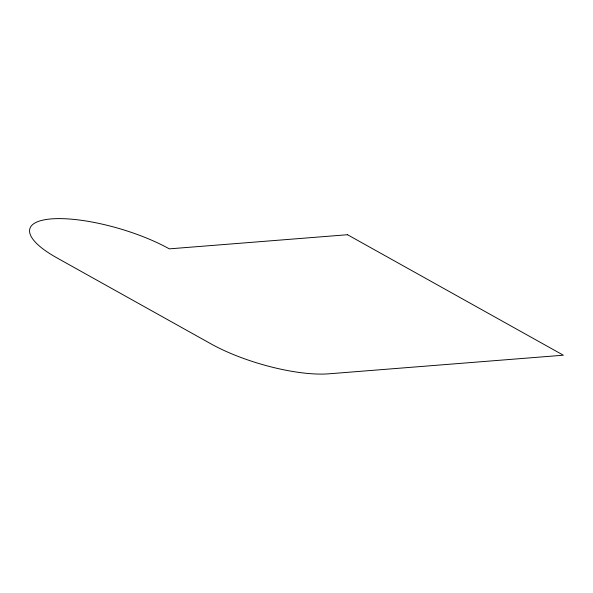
<?xml version="1.0" encoding="UTF-8"?>
<svg xmlns="http://www.w3.org/2000/svg" width="593" height="593" viewBox="0 0 593 593"><rect width="100%" height="100%" fill="white"/><g stroke="black" fill="none" stroke-linecap="round" stroke-linejoin="round"><path stroke-width="0.89" d="M347.505 234.724L169.316 248.86A86.741 25.506 16.5 0 0 51.376 218.899A86.741 25.506 16.5 0 0 56.78 257.792L210.952 343.851A86.741 25.506 16.5 0 0 328.893 373.812L563.35 355.207L347.505 234.724"/></g></svg>
